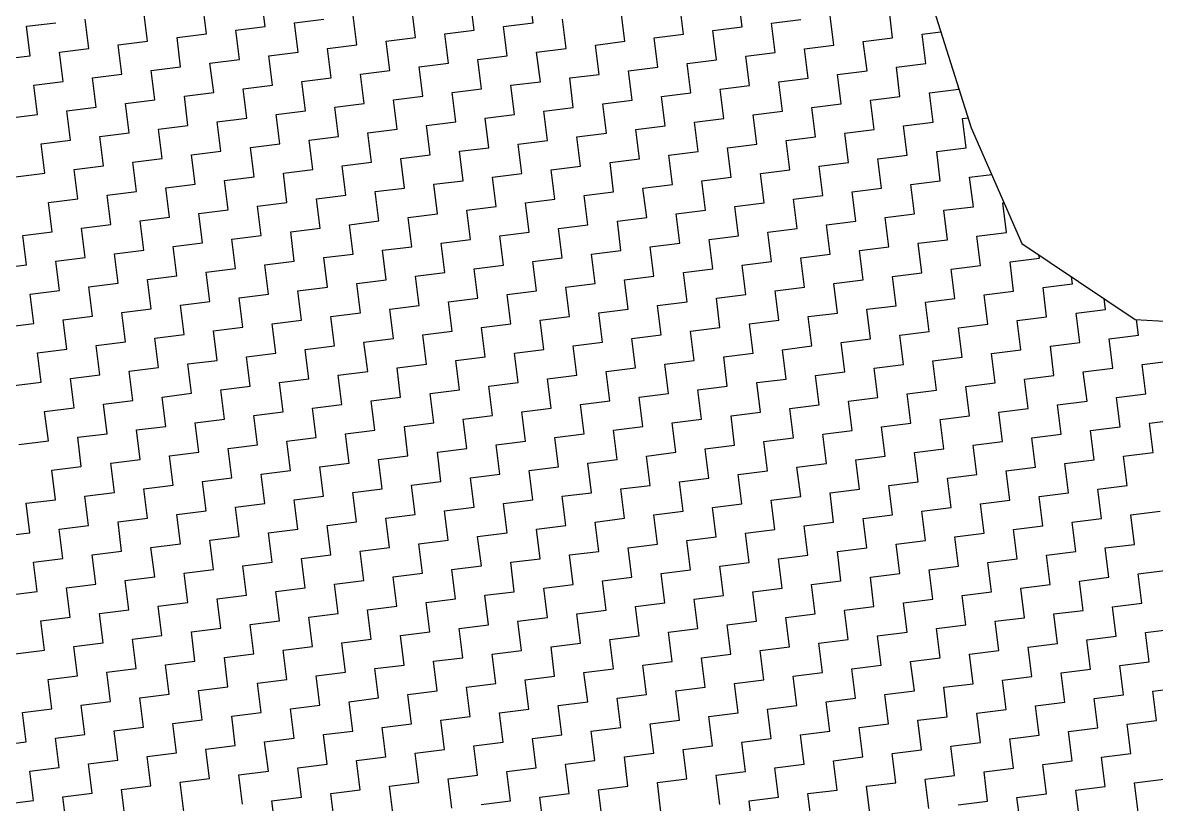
# Model space of a CAD drawing. Header units: metres. Extents: x 290108 to 292128, y 1990044 to 1991719.
# Drawn here: x 290695.5 to 290889, y 1990175.5 to 1990308.9 of the extents above; entities that cross this region are included whole.
import ezdxf

# ---------------------------------------------------------------- set-up
doc = ezdxf.new("R2010")
doc.units = ezdxf.units.M
doc.header["$MEASUREMENT"] = 0
doc.layers.add('POLY_HATCH', color=12, linetype='Continuous')

msp = doc.modelspace()

# ---------------------------------------------------------------- linework, layer by layer
at = {"layer": 'POLY_HATCH', "linetype": 'Continuous'}
for p, q in [((290782.6, 1990308.85), (290781.98, 1990313.86)), ((290726.85, 1990307), (290726.23, 1990312.01)), ((290736.87, 1990308.25), (290736.25, 1990313.26)), ((290772.58, 1990307.6), (290771.95, 1990312.61)), ((290808.28, 1990306.95), (290807.66, 1990311.96)), ((290818.3, 1990308.2), (290817.68, 1990313.21)), ((290716.83, 1990305.75), (290716.2, 1990310.76)), ((290752.53, 1990305.11), (290751.91, 1990310.12)), ((290762.55, 1990306.35), (290761.93, 1990311.36)), ((290798.26, 1990305.71), (290797.63, 1990310.72)), ((290833.96, 1990305.06), (290833.34, 1990310.07)), ((290843.98, 1990306.31), (290843.36, 1990311.32)), ((290696.16, 1990308.27), (290701.17, 1990308.89)), ((290696.78, 1990303.26), (290696.16, 1990308.27)), ((290706.8, 1990304.51), (290706.18, 1990309.52)), ((290731.86, 1990307.62), (290736.87, 1990308.25)), ((290741.88, 1990308.87), (290746.9, 1990309.49)), ((290742.51, 1990303.86), (290741.88, 1990308.87)), ((290777.59, 1990308.22), (290782.6, 1990308.85)), ((290778.21, 1990303.21), (290777.59, 1990308.22)), ((290788.23, 1990304.46), (290787.61, 1990309.47)), ((290813.29, 1990307.58), (290818.3, 1990308.2)), ((290823.31, 1990308.82), (290828.33, 1990309.45)), ((290823.94, 1990303.81), (290823.31, 1990308.82)), ((290721.84, 1990306.38), (290726.85, 1990307)), ((290722.46, 1990301.37), (290721.84, 1990306.38)), ((290732.49, 1990302.61), (290731.86, 1990307.62)), ((290757.54, 1990305.73), (290762.55, 1990306.35)), ((290767.57, 1990306.98), (290772.58, 1990307.6)), ((290768.19, 1990301.96), (290767.57, 1990306.98)), ((290803.27, 1990306.33), (290808.28, 1990306.95)), ((290803.89, 1990301.32), (290803.27, 1990306.33)), ((290813.92, 1990302.56), (290813.29, 1990307.58)), ((290838.97, 1990305.68), (290843.98, 1990306.31)), ((290848.99, 1990306.93), (290852.2, 1990307.33)), ((290849.62, 1990301.92), (290848.99, 1990306.93)), ((290701.79, 1990303.88), (290706.8, 1990304.51)), ((290711.82, 1990305.13), (290716.83, 1990305.75)), ((290712.44, 1990300.12), (290711.82, 1990305.13)), ((290747.52, 1990304.48), (290752.53, 1990305.11)), ((290748.14, 1990299.47), (290747.52, 1990304.48)), ((290758.17, 1990300.72), (290757.54, 1990305.73)), ((290783.22, 1990303.84), (290788.23, 1990304.46)), ((290793.25, 1990305.08), (290798.26, 1990305.71)), ((290793.87, 1990300.07), (290793.25, 1990305.08)), ((290828.95, 1990304.43), (290833.96, 1990305.06)), ((290829.57, 1990299.42), (290828.95, 1990304.43)), ((290839.6, 1990300.67), (290838.97, 1990305.68)), ((290691.77, 1990302.64), (290696.78, 1990303.26)), ((290702.42, 1990298.87), (290701.79, 1990303.88)), ((290727.47, 1990301.99), (290732.49, 1990302.61)), ((290737.5, 1990303.24), (290742.51, 1990303.86)), ((290738.12, 1990298.22), (290737.5, 1990303.24)), ((290773.2, 1990302.59), (290778.21, 1990303.21)), ((290773.82, 1990297.58), (290773.2, 1990302.59)), ((290783.85, 1990298.82), (290783.22, 1990303.84)), ((290808.9, 1990301.94), (290813.92, 1990302.56)), ((290818.93, 1990303.19), (290823.94, 1990303.81)), ((290819.55, 1990298.18), (290818.93, 1990303.19)), ((290717.45, 1990300.74), (290722.46, 1990301.37)), ((290718.07, 1990295.73), (290717.45, 1990300.74)), ((290728.1, 1990296.98), (290727.47, 1990301.99)), ((290753.15, 1990300.09), (290758.17, 1990300.72)), ((290763.18, 1990301.34), (290768.19, 1990301.96)), ((290763.8, 1990296.33), (290763.18, 1990301.34)), ((290798.88, 1990300.69), (290803.89, 1990301.32)), ((290799.5, 1990295.68), (290798.88, 1990300.69)), ((290809.53, 1990296.93), (290808.9, 1990301.94)), ((290834.58, 1990300.05), (290839.6, 1990300.67)), ((290844.61, 1990301.29), (290849.62, 1990301.92)), ((290845.23, 1990296.28), (290844.61, 1990301.29)), ((290697.41, 1990298.25), (290702.42, 1990298.87)), ((290707.43, 1990299.49), (290712.44, 1990300.12)), ((290708.05, 1990294.48), (290707.43, 1990299.49)), ((290743.13, 1990298.85), (290748.14, 1990299.47)), ((290743.76, 1990293.84), (290743.13, 1990298.85)), ((290753.78, 1990295.08), (290753.15, 1990300.09)), ((290778.84, 1990298.2), (290783.85, 1990298.82)), ((290788.86, 1990299.45), (290793.87, 1990300.07)), ((290789.48, 1990294.44), (290788.86, 1990299.45)), ((290824.56, 1990298.8), (290829.57, 1990299.42)), ((290825.18, 1990293.79), (290824.56, 1990298.8)), ((290835.21, 1990295.04), (290834.58, 1990300.05)), ((290698.03, 1990293.24), (290697.41, 1990298.25)), ((290723.09, 1990296.35), (290728.1, 1990296.98)), ((290733.11, 1990297.6), (290738.12, 1990298.22)), ((290733.73, 1990292.59), (290733.11, 1990297.6)), ((290768.81, 1990296.95), (290773.82, 1990297.58)), ((290769.44, 1990291.94), (290768.81, 1990296.95)), ((290779.46, 1990293.19), (290778.84, 1990298.2)), ((290804.52, 1990296.31), (290809.53, 1990296.93)), ((290814.54, 1990297.55), (290819.55, 1990298.18)), ((290815.16, 1990292.54), (290814.54, 1990297.55)), ((290850.24, 1990296.91), (290855.25, 1990297.53)), ((290850.87, 1990291.89), (290850.24, 1990296.91)), ((290855.25, 1990297.53), (290855.22, 1990297.79)), ((290703.04, 1990293.86), (290708.05, 1990294.48)), ((290713.06, 1990295.11), (290718.07, 1990295.73)), ((290713.69, 1990290.1), (290713.06, 1990295.11)), ((290723.71, 1990291.34), (290723.09, 1990296.35)), ((290748.77, 1990294.46), (290753.78, 1990295.08)), ((290749.39, 1990289.45), (290748.77, 1990294.46)), ((290758.79, 1990295.71), (290763.8, 1990296.33)), ((290759.41, 1990290.7), (290758.79, 1990295.71)), ((290784.47, 1990293.81), (290789.48, 1990294.44)), ((290794.49, 1990295.06), (290799.5, 1990295.68)), ((290795.12, 1990290.05), (290794.49, 1990295.06)), ((290805.14, 1990291.29), (290804.52, 1990296.31)), ((290830.2, 1990294.41), (290835.21, 1990295.04)), ((290840.22, 1990295.66), (290845.23, 1990296.28)), ((290840.84, 1990290.65), (290840.22, 1990295.66)), ((290693.02, 1990292.61), (290698.03, 1990293.24)), ((290703.66, 1990288.85), (290703.04, 1990293.86)), ((290728.72, 1990291.97), (290733.73, 1990292.59)), ((290738.74, 1990293.21), (290743.76, 1990293.84)), ((290739.37, 1990288.2), (290738.74, 1990293.21)), ((290774.45, 1990292.57), (290779.46, 1990293.19)), ((290775.07, 1990287.55), (290774.45, 1990292.57)), ((290785.09, 1990288.8), (290784.47, 1990293.81)), ((290810.15, 1990291.92), (290815.16, 1990292.54)), ((290820.17, 1990293.17), (290825.18, 1990293.79)), ((290820.8, 1990288.15), (290820.17, 1990293.17)), ((290830.82, 1990289.4), (290830.2, 1990294.41)), ((290855.88, 1990292.52), (290856.85, 1990292.64)), ((290856.5, 1990287.51), (290855.88, 1990292.52)), ((290718.7, 1990290.72), (290723.71, 1990291.34)), ((290719.32, 1990285.71), (290718.7, 1990290.72)), ((290729.34, 1990286.95), (290728.72, 1990291.97)), ((290754.4, 1990290.07), (290759.41, 1990290.7)), ((290764.42, 1990291.32), (290769.44, 1990291.94)), ((290765.05, 1990286.31), (290764.42, 1990291.32)), ((290800.13, 1990290.67), (290805.14, 1990291.29)), ((290800.75, 1990285.66), (290800.13, 1990290.67)), ((290810.77, 1990286.91), (290810.15, 1990291.92)), ((290835.83, 1990290.02), (290840.84, 1990290.65)), ((290845.85, 1990291.27), (290850.87, 1990291.89)), ((290846.48, 1990286.26), (290845.85, 1990291.27)), ((290698.65, 1990288.23), (290703.66, 1990288.85)), ((290708.68, 1990289.47), (290713.69, 1990290.1)), ((290709.3, 1990284.46), (290708.68, 1990289.47)), ((290744.38, 1990288.82), (290749.39, 1990289.45)), ((290745, 1990283.81), (290744.38, 1990288.82)), ((290755.02, 1990285.06), (290754.4, 1990290.07)), ((290780.08, 1990288.18), (290785.09, 1990288.8)), ((290790.1, 1990289.42), (290795.12, 1990290.05)), ((290790.73, 1990284.41), (290790.1, 1990289.42)), ((290825.81, 1990288.78), (290830.82, 1990289.4)), ((290826.43, 1990283.77), (290825.81, 1990288.78)), ((290836.45, 1990285.01), (290835.83, 1990290.02)), ((290699.28, 1990283.21), (290698.65, 1990288.23)), ((290724.33, 1990286.33), (290729.34, 1990286.95)), ((290734.36, 1990287.58), (290739.37, 1990288.2)), ((290734.98, 1990282.57), (290734.36, 1990287.58)), ((290770.06, 1990286.93), (290775.07, 1990287.55)), ((290770.68, 1990281.92), (290770.06, 1990286.93)), ((290780.71, 1990283.17), (290780.08, 1990288.18)), ((290805.76, 1990286.28), (290810.77, 1990286.91)), ((290815.79, 1990287.53), (290820.8, 1990288.15)), ((290816.41, 1990282.52), (290815.79, 1990287.53)), ((290851.49, 1990286.88), (290856.5, 1990287.51)), ((290852.11, 1990281.87), (290851.49, 1990286.88)), ((290714.31, 1990285.08), (290719.32, 1990285.71)), ((290714.93, 1990280.07), (290714.31, 1990285.08)), ((290724.96, 1990281.32), (290724.33, 1990286.33)), ((290750.01, 1990284.44), (290755.02, 1990285.06)), ((290760.04, 1990285.68), (290765.05, 1990286.31)), ((290760.66, 1990280.67), (290760.04, 1990285.68)), ((290795.74, 1990285.04), (290800.75, 1990285.66)), ((290796.36, 1990280.03), (290795.74, 1990285.04)), ((290806.39, 1990281.27), (290805.76, 1990286.28)), ((290831.44, 1990284.39), (290836.45, 1990285.01)), ((290841.47, 1990285.64), (290846.48, 1990286.26)), ((290842.09, 1990280.62), (290841.47, 1990285.64)), ((290694.26, 1990282.59), (290699.28, 1990283.21)), ((290704.29, 1990283.84), (290709.3, 1990284.46)), ((290704.91, 1990278.83), (290704.29, 1990283.84)), ((290739.99, 1990283.19), (290745, 1990283.81)), ((290740.61, 1990278.18), (290739.99, 1990283.19)), ((290750.64, 1990279.43), (290750.01, 1990284.44)), ((290775.69, 1990282.54), (290780.71, 1990283.17)), ((290785.72, 1990283.79), (290790.73, 1990284.41)), ((290786.34, 1990278.78), (290785.72, 1990283.79)), ((290821.42, 1990283.14), (290826.43, 1990283.77)), ((290822.04, 1990278.13), (290821.42, 1990283.14)), ((290832.07, 1990279.38), (290831.44, 1990284.39)), ((290857.12, 1990282.5), (290860.88, 1990282.96)), ((290719.95, 1990280.7), (290724.96, 1990281.32)), ((290729.97, 1990281.94), (290734.98, 1990282.57)), ((290730.59, 1990276.93), (290729.97, 1990281.94)), ((290765.67, 1990281.3), (290770.68, 1990281.92)), ((290766.29, 1990276.28), (290765.67, 1990281.3)), ((290776.32, 1990277.53), (290775.69, 1990282.54)), ((290801.37, 1990280.65), (290806.39, 1990281.27)), ((290811.4, 1990281.9), (290816.41, 1990282.52)), ((290812.02, 1990276.88), (290811.4, 1990281.9)), ((290847.1, 1990281.25), (290852.11, 1990281.87)), ((290847.72, 1990276.24), (290847.1, 1990281.25)), ((290857.75, 1990277.48), (290857.12, 1990282.5)), ((290709.92, 1990279.45), (290714.93, 1990280.07)), ((290710.55, 1990274.44), (290709.92, 1990279.45)), ((290720.57, 1990275.68), (290719.95, 1990280.7)), ((290745.63, 1990278.8), (290750.64, 1990279.43)), ((290755.65, 1990280.05), (290760.66, 1990280.67)), ((290756.27, 1990275.04), (290755.65, 1990280.05)), ((290791.35, 1990279.4), (290796.36, 1990280.03)), ((290791.98, 1990274.39), (290791.35, 1990279.4)), ((290802, 1990275.64), (290801.37, 1990280.65)), ((290827.06, 1990278.75), (290832.07, 1990279.38)), ((290837.08, 1990280), (290842.09, 1990280.62)), ((290837.7, 1990274.99), (290837.08, 1990280)), ((290699.9, 1990278.2), (290704.91, 1990278.83)), ((290700.52, 1990273.19), (290699.9, 1990278.2)), ((290735.6, 1990277.56), (290740.61, 1990278.18)), ((290736.23, 1990272.54), (290735.6, 1990277.56)), ((290746.25, 1990273.79), (290745.63, 1990278.8)), ((290771.31, 1990276.91), (290776.32, 1990277.53)), ((290781.33, 1990278.15), (290786.34, 1990278.78)), ((290781.95, 1990273.14), (290781.33, 1990278.15)), ((290817.03, 1990277.51), (290822.04, 1990278.13)), ((290817.66, 1990272.5), (290817.03, 1990277.51)), ((290827.68, 1990273.74), (290827.06, 1990278.75)), ((290852.74, 1990276.86), (290857.75, 1990277.48)), ((290862.76, 1990278.11), (290862.99, 1990278.14)), ((290863.38, 1990273.1), (290862.76, 1990278.11)), ((290715.56, 1990275.06), (290720.57, 1990275.68)), ((290725.58, 1990276.31), (290730.59, 1990276.93)), ((290726.2, 1990271.3), (290725.58, 1990276.31)), ((290761.28, 1990275.66), (290766.29, 1990276.28)), ((290761.91, 1990270.65), (290761.28, 1990275.66)), ((290771.93, 1990271.9), (290771.31, 1990276.91)), ((290796.99, 1990275.01), (290802, 1990275.64)), ((290807.01, 1990276.26), (290812.02, 1990276.88)), ((290807.63, 1990271.25), (290807.01, 1990276.26)), ((290842.71, 1990275.61), (290847.72, 1990276.24)), ((290843.34, 1990270.6), (290842.71, 1990275.61)), ((290853.36, 1990271.85), (290852.74, 1990276.86)), ((290695.51, 1990272.57), (290700.52, 1990273.19)), ((290705.53, 1990273.81), (290710.55, 1990274.44)), ((290706.16, 1990268.8), (290705.53, 1990273.81)), ((290716.18, 1990270.05), (290715.56, 1990275.06)), ((290741.24, 1990273.17), (290746.25, 1990273.79)), ((290741.86, 1990268.16), (290741.24, 1990273.17)), ((290751.26, 1990274.41), (290756.27, 1990275.04)), ((290751.88, 1990269.4), (290751.26, 1990274.41)), ((290776.94, 1990272.52), (290781.95, 1990273.14)), ((290786.96, 1990273.77), (290791.98, 1990274.39)), ((290787.59, 1990268.76), (290786.96, 1990273.77)), ((290797.61, 1990270), (290796.99, 1990275.01)), ((290822.67, 1990273.12), (290827.68, 1990273.74)), ((290832.69, 1990274.37), (290837.7, 1990274.99)), ((290833.31, 1990269.35), (290832.69, 1990274.37)), ((290696.13, 1990267.56), (290695.51, 1990272.57)), ((290721.19, 1990270.67), (290726.2, 1990271.3)), ((290731.21, 1990271.92), (290736.23, 1990272.54)), ((290731.84, 1990266.91), (290731.21, 1990271.92)), ((290766.92, 1990271.27), (290771.93, 1990271.9)), ((290767.54, 1990266.26), (290766.92, 1990271.27)), ((290777.56, 1990267.51), (290776.94, 1990272.52)), ((290802.62, 1990270.63), (290807.63, 1990271.25)), ((290812.64, 1990271.87), (290817.66, 1990272.5)), ((290813.27, 1990266.86), (290812.64, 1990271.87)), ((290823.29, 1990268.11), (290822.67, 1990273.12)), ((290848.35, 1990271.23), (290853.36, 1990271.85)), ((290848.97, 1990266.21), (290848.35, 1990271.23)), ((290858.37, 1990272.47), (290863.38, 1990273.1)), ((290858.99, 1990267.46), (290858.37, 1990272.47)), ((290711.17, 1990269.43), (290716.18, 1990270.05)), ((290711.79, 1990264.41), (290711.17, 1990269.43)), ((290721.82, 1990265.66), (290721.19, 1990270.67)), ((290746.87, 1990268.78), (290751.88, 1990269.4)), ((290756.9, 1990270.03), (290761.91, 1990270.65)), ((290757.52, 1990265.01), (290756.9, 1990270.03)), ((290792.6, 1990269.38), (290797.61, 1990270)), ((290793.22, 1990264.37), (290792.6, 1990269.38)), ((290803.24, 1990265.61), (290802.62, 1990270.63)), ((290828.3, 1990268.73), (290833.31, 1990269.35)), ((290838.32, 1990269.98), (290843.34, 1990270.6)), ((290838.95, 1990264.97), (290838.32, 1990269.98)), ((290691.12, 1990266.93), (290696.13, 1990267.56)), ((290701.15, 1990268.18), (290706.16, 1990268.8)), ((290701.77, 1990263.17), (290701.15, 1990268.18)), ((290736.85, 1990267.53), (290741.86, 1990268.16)), ((290737.47, 1990262.52), (290736.85, 1990267.53)), ((290747.5, 1990263.77), (290746.87, 1990268.78)), ((290772.55, 1990266.88), (290777.56, 1990267.51)), ((290782.58, 1990268.13), (290787.59, 1990268.76)), ((290783.2, 1990263.12), (290782.58, 1990268.13)), ((290818.28, 1990267.48), (290823.29, 1990268.11)), ((290818.9, 1990262.47), (290818.28, 1990267.48)), ((290828.93, 1990263.72), (290828.3, 1990268.73)), ((290853.98, 1990266.84), (290858.99, 1990267.46)), ((290864.01, 1990268.08), (290869.02, 1990268.71)), ((290864.63, 1990263.07), (290864.01, 1990268.08)), ((290869.02, 1990268.71), (290868.95, 1990269.24)), ((290716.8, 1990265.04), (290721.82, 1990265.66)), ((290726.83, 1990266.29), (290731.84, 1990266.91)), ((290727.45, 1990261.27), (290726.83, 1990266.29)), ((290762.53, 1990265.64), (290767.54, 1990266.26)), ((290763.15, 1990260.63), (290762.53, 1990265.64)), ((290773.18, 1990261.87), (290772.55, 1990266.88)), ((290798.23, 1990264.99), (290803.24, 1990265.61)), ((290808.26, 1990266.24), (290813.27, 1990266.86)), ((290808.88, 1990261.23), (290808.26, 1990266.24)), ((290843.96, 1990265.59), (290848.97, 1990266.21)), ((290844.58, 1990260.58), (290843.96, 1990265.59)), ((290854.61, 1990261.83), (290853.98, 1990266.84)), ((290874.65, 1990264.32), (290874.5, 1990265.51)), ((290706.78, 1990263.79), (290711.79, 1990264.41)), ((290707.4, 1990258.78), (290706.78, 1990263.79)), ((290717.43, 1990260.03), (290716.8, 1990265.04)), ((290742.48, 1990263.14), (290747.5, 1990263.77)), ((290752.51, 1990264.39), (290757.52, 1990265.01)), ((290753.13, 1990259.38), (290752.51, 1990264.39)), ((290788.21, 1990263.74), (290793.22, 1990264.37)), ((290788.83, 1990258.73), (290788.21, 1990263.74)), ((290798.86, 1990259.98), (290798.23, 1990264.99)), ((290823.91, 1990263.1), (290828.93, 1990263.72)), ((290833.94, 1990264.34), (290838.95, 1990264.97)), ((290834.56, 1990259.33), (290833.94, 1990264.34)), ((290869.64, 1990263.7), (290874.65, 1990264.32)), ((290870.26, 1990258.68), (290869.64, 1990263.7)), ((290696.76, 1990262.54), (290701.77, 1990263.17)), ((290697.38, 1990257.53), (290696.76, 1990262.54)), ((290732.46, 1990261.9), (290737.47, 1990262.52)), ((290733.09, 1990256.89), (290732.46, 1990261.9)), ((290743.11, 1990258.13), (290742.48, 1990263.14)), ((290768.17, 1990261.25), (290773.18, 1990261.87)), ((290778.19, 1990262.5), (290783.2, 1990263.12)), ((290778.81, 1990257.49), (290778.19, 1990262.5)), ((290813.89, 1990261.85), (290818.9, 1990262.47)), ((290814.51, 1990256.84), (290813.89, 1990261.85)), ((290824.54, 1990258.09), (290823.91, 1990263.1)), ((290849.59, 1990261.2), (290854.61, 1990261.83)), ((290859.62, 1990262.45), (290864.63, 1990263.07)), ((290860.24, 1990257.44), (290859.62, 1990262.45)), ((290880.29, 1990259.93), (290880.06, 1990261.78)), ((290712.42, 1990259.4), (290717.43, 1990260.03)), ((290722.44, 1990260.65), (290727.45, 1990261.27)), ((290723.06, 1990255.64), (290722.44, 1990260.65)), ((290758.14, 1990260), (290763.15, 1990260.63)), ((290758.77, 1990254.99), (290758.14, 1990260)), ((290768.79, 1990256.24), (290768.17, 1990261.25)), ((290793.85, 1990259.36), (290798.86, 1990259.98)), ((290803.87, 1990260.6), (290808.88, 1990261.23)), ((290804.49, 1990255.59), (290803.87, 1990260.6)), ((290839.57, 1990259.96), (290844.58, 1990260.58)), ((290840.2, 1990254.94), (290839.57, 1990259.96)), ((290850.22, 1990256.19), (290849.59, 1990261.2)), ((290875.28, 1990259.31), (290880.29, 1990259.93)), ((290702.39, 1990258.16), (290707.4, 1990258.78)), ((290703.02, 1990253.15), (290702.39, 1990258.16)), ((290713.04, 1990254.39), (290712.42, 1990259.4)), ((290738.1, 1990257.51), (290743.11, 1990258.13)), ((290748.12, 1990258.76), (290753.13, 1990259.38)), ((290748.74, 1990253.74), (290748.12, 1990258.76)), ((290783.82, 1990258.11), (290788.83, 1990258.73)), ((290784.45, 1990253.1), (290783.82, 1990258.11)), ((290794.47, 1990254.34), (290793.85, 1990259.36)), ((290819.53, 1990257.46), (290824.54, 1990258.09)), ((290829.55, 1990258.71), (290834.56, 1990259.33)), ((290830.17, 1990253.7), (290829.55, 1990258.71)), ((290865.25, 1990258.06), (290870.26, 1990258.68)), ((290865.88, 1990253.05), (290865.25, 1990258.06)), ((290875.9, 1990254.3), (290875.28, 1990259.31)), ((290885.92, 1990255.54), (290885.59, 1990258.21)), ((290692.37, 1990256.91), (290697.38, 1990257.53)), ((290728.07, 1990256.26), (290733.09, 1990256.89)), ((290728.7, 1990251.25), (290728.07, 1990256.26)), ((290738.72, 1990252.5), (290738.1, 1990257.51)), ((290763.78, 1990255.62), (290768.79, 1990256.24)), ((290773.8, 1990256.86), (290778.81, 1990257.49)), ((290774.42, 1990251.85), (290773.8, 1990256.86)), ((290809.5, 1990256.21), (290814.51, 1990256.84)), ((290810.13, 1990251.2), (290809.5, 1990256.21)), ((290820.15, 1990252.45), (290819.53, 1990257.46)), ((290845.21, 1990255.57), (290850.22, 1990256.19)), ((290855.23, 1990256.81), (290860.24, 1990257.44)), ((290855.85, 1990251.8), (290855.23, 1990256.81)), ((290708.03, 1990253.77), (290713.04, 1990254.39)), ((290718.05, 1990255.02), (290723.06, 1990255.64)), ((290718.67, 1990250), (290718.05, 1990255.02)), ((290753.75, 1990254.37), (290758.77, 1990254.99)), ((290754.38, 1990249.36), (290753.75, 1990254.37)), ((290764.4, 1990250.6), (290763.78, 1990255.62)), ((290789.46, 1990253.72), (290794.47, 1990254.34)), ((290799.48, 1990254.97), (290804.49, 1990255.59)), ((290800.1, 1990249.96), (290799.48, 1990254.97)), ((290835.18, 1990254.32), (290840.2, 1990254.94)), ((290835.81, 1990249.31), (290835.18, 1990254.32)), ((290845.83, 1990250.56), (290845.21, 1990255.57)), ((290870.89, 1990253.67), (290875.9, 1990254.3)), ((290880.91, 1990254.92), (290885.92, 1990255.54)), ((290881.53, 1990249.91), (290880.91, 1990254.92)), ((290698.01, 1990252.52), (290703.02, 1990253.15)), ((290698.63, 1990247.51), (290698.01, 1990252.52)), ((290708.65, 1990248.76), (290708.03, 1990253.77)), ((290733.71, 1990251.87), (290738.72, 1990252.5)), ((290734.33, 1990246.86), (290733.71, 1990251.87)), ((290743.73, 1990253.12), (290748.74, 1990253.74)), ((290744.35, 1990248.11), (290743.73, 1990253.12)), ((290779.43, 1990252.47), (290784.45, 1990253.1)), ((290780.06, 1990247.46), (290779.43, 1990252.47)), ((290790.08, 1990248.71), (290789.46, 1990253.72)), ((290815.14, 1990251.83), (290820.15, 1990252.45)), ((290825.16, 1990253.07), (290830.17, 1990253.7)), ((290825.78, 1990248.06), (290825.16, 1990253.07)), ((290860.86, 1990252.43), (290865.88, 1990253.05)), ((290861.49, 1990247.42), (290860.86, 1990252.43)), ((290871.51, 1990248.66), (290870.89, 1990253.67)), ((290713.66, 1990249.38), (290718.67, 1990250)), ((290723.69, 1990250.63), (290728.7, 1990251.25)), ((290724.31, 1990245.62), (290723.69, 1990250.63)), ((290759.39, 1990249.98), (290764.4, 1990250.6)), ((290760.01, 1990244.97), (290759.39, 1990249.98)), ((290769.41, 1990251.23), (290774.42, 1990251.85)), ((290770.04, 1990246.22), (290769.41, 1990251.23)), ((290795.09, 1990249.33), (290800.1, 1990249.96)), ((290805.12, 1990250.58), (290810.13, 1990251.2)), ((290805.74, 1990245.57), (290805.12, 1990250.58)), ((290815.76, 1990246.82), (290815.14, 1990251.83)), ((290840.82, 1990249.93), (290845.83, 1990250.56)), ((290841.44, 1990244.92), (290840.82, 1990249.93)), ((290850.84, 1990251.18), (290855.85, 1990251.8)), ((290851.46, 1990246.17), (290850.84, 1990251.18)), ((290886.54, 1990250.53), (290891.56, 1990251.16)), ((290887.17, 1990245.52), (290886.54, 1990250.53)), ((290703.64, 1990248.13), (290708.65, 1990248.76)), ((290704.26, 1990243.12), (290703.64, 1990248.13)), ((290714.29, 1990244.37), (290713.66, 1990249.38)), ((290739.34, 1990247.49), (290744.35, 1990248.11)), ((290749.37, 1990248.73), (290754.38, 1990249.36)), ((290749.99, 1990243.72), (290749.37, 1990248.73)), ((290785.07, 1990248.09), (290790.08, 1990248.71)), ((290785.69, 1990243.07), (290785.07, 1990248.09)), ((290795.72, 1990244.32), (290795.09, 1990249.33)), ((290820.77, 1990247.44), (290825.78, 1990248.06)), ((290830.8, 1990248.69), (290835.81, 1990249.31)), ((290831.42, 1990243.67), (290830.8, 1990248.69)), ((290866.5, 1990248.04), (290871.51, 1990248.66)), ((290867.12, 1990243.03), (290866.5, 1990248.04)), ((290876.52, 1990249.29), (290881.53, 1990249.91)), ((290877.15, 1990244.27), (290876.52, 1990249.29)), ((290693.62, 1990246.89), (290698.63, 1990247.51)), ((290729.32, 1990246.24), (290734.33, 1990246.86)), ((290729.94, 1990241.23), (290729.32, 1990246.24)), ((290739.97, 1990242.48), (290739.34, 1990247.49)), ((290765.02, 1990245.59), (290770.04, 1990246.22)), ((290775.05, 1990246.84), (290780.06, 1990247.46)), ((290775.67, 1990241.83), (290775.05, 1990246.84)), ((290810.75, 1990246.19), (290815.76, 1990246.82)), ((290811.37, 1990241.18), (290810.75, 1990246.19)), ((290821.4, 1990242.43), (290820.77, 1990247.44)), ((290846.45, 1990245.54), (290851.46, 1990246.17)), ((290856.48, 1990246.79), (290861.49, 1990247.42)), ((290857.1, 1990241.78), (290856.48, 1990246.79)), ((290709.27, 1990243.75), (290714.29, 1990244.37)), ((290719.3, 1990244.99), (290724.31, 1990245.62)), ((290719.92, 1990239.98), (290719.3, 1990244.99)), ((290755, 1990244.35), (290760.01, 1990244.97)), ((290755.62, 1990239.33), (290755, 1990244.35)), ((290765.65, 1990240.58), (290765.02, 1990245.59)), ((290790.7, 1990243.7), (290795.72, 1990244.32)), ((290800.73, 1990244.95), (290805.74, 1990245.57)), ((290801.35, 1990239.93), (290800.73, 1990244.95)), ((290836.43, 1990244.3), (290841.44, 1990244.92)), ((290837.05, 1990239.29), (290836.43, 1990244.3)), ((290847.08, 1990240.53), (290846.45, 1990245.54)), ((290872.13, 1990243.65), (290877.15, 1990244.27)), ((290882.16, 1990244.9), (290887.17, 1990245.52)), ((290882.78, 1990239.89), (290882.16, 1990244.9)), ((290699.25, 1990242.5), (290704.26, 1990243.12)), ((290699.88, 1990237.49), (290699.25, 1990242.5)), ((290709.9, 1990238.73), (290709.27, 1990243.75)), ((290734.96, 1990241.85), (290739.97, 1990242.48)), ((290744.98, 1990243.1), (290749.99, 1990243.72)), ((290745.6, 1990238.09), (290744.98, 1990243.1)), ((290780.68, 1990242.45), (290785.69, 1990243.07)), ((290781.31, 1990237.44), (290780.68, 1990242.45)), ((290791.33, 1990238.69), (290790.7, 1990243.7)), ((290816.39, 1990241.8), (290821.4, 1990242.43)), ((290826.41, 1990243.05), (290831.42, 1990243.67)), ((290827.03, 1990238.04), (290826.41, 1990243.05)), ((290862.11, 1990242.4), (290867.12, 1990243.03)), ((290862.73, 1990237.39), (290862.11, 1990242.4)), ((290872.76, 1990238.64), (290872.13, 1990243.65)), ((290724.93, 1990240.6), (290729.94, 1990241.23)), ((290725.56, 1990235.59), (290724.93, 1990240.6)), ((290735.58, 1990236.84), (290734.96, 1990241.85)), ((290760.64, 1990239.96), (290765.65, 1990240.58)), ((290770.66, 1990241.2), (290775.67, 1990241.83)), ((290771.28, 1990236.19), (290770.66, 1990241.2)), ((290806.36, 1990240.56), (290811.37, 1990241.18)), ((290806.99, 1990235.55), (290806.36, 1990240.56)), ((290817.01, 1990236.79), (290816.39, 1990241.8)), ((290842.07, 1990239.91), (290847.08, 1990240.53)), ((290852.09, 1990241.16), (290857.1, 1990241.78)), ((290852.71, 1990236.15), (290852.09, 1990241.16)), ((290887.79, 1990240.51), (290892.8, 1990241.13)), ((290888.42, 1990235.5), (290887.79, 1990240.51)), ((290704.89, 1990238.11), (290709.9, 1990238.73)), ((290714.91, 1990239.36), (290719.92, 1990239.98)), ((290715.53, 1990234.35), (290714.91, 1990239.36)), ((290750.61, 1990238.71), (290755.62, 1990239.33)), ((290751.24, 1990233.7), (290750.61, 1990238.71)), ((290761.26, 1990234.95), (290760.64, 1990239.96)), ((290786.32, 1990238.06), (290791.33, 1990238.69)), ((290796.34, 1990239.31), (290801.35, 1990239.93)), ((290796.96, 1990234.3), (290796.34, 1990239.31)), ((290832.04, 1990238.66), (290837.05, 1990239.29)), ((290832.67, 1990233.65), (290832.04, 1990238.66)), ((290842.69, 1990234.9), (290842.07, 1990239.91)), ((290867.75, 1990238.02), (290872.76, 1990238.64)), ((290877.77, 1990239.26), (290882.78, 1990239.89)), ((290878.39, 1990234.25), (290877.77, 1990239.26)), ((290694.86, 1990236.86), (290699.88, 1990237.49)), ((290705.51, 1990233.1), (290704.89, 1990238.11)), ((290730.57, 1990236.22), (290735.58, 1990236.84)), ((290740.59, 1990237.46), (290745.6, 1990238.09)), ((290741.21, 1990232.45), (290740.59, 1990237.46)), ((290776.29, 1990236.82), (290781.31, 1990237.44)), ((290776.92, 1990231.81), (290776.29, 1990236.82)), ((290786.94, 1990233.05), (290786.32, 1990238.06)), ((290812, 1990236.17), (290817.01, 1990236.79)), ((290822.02, 1990237.42), (290827.03, 1990238.04)), ((290822.64, 1990232.4), (290822.02, 1990237.42)), ((290857.72, 1990236.77), (290862.73, 1990237.39)), ((290858.35, 1990231.76), (290857.72, 1990236.77)), ((290868.37, 1990233), (290867.75, 1990238.02)), ((290720.54, 1990234.97), (290725.56, 1990235.59)), ((290721.17, 1990229.96), (290720.54, 1990234.97)), ((290731.19, 1990231.21), (290730.57, 1990236.22)), ((290756.25, 1990234.32), (290761.26, 1990234.95)), ((290766.27, 1990235.57), (290771.28, 1990236.19)), ((290766.89, 1990230.56), (290766.27, 1990235.57)), ((290801.97, 1990234.92), (290806.99, 1990235.55)), ((290802.6, 1990229.91), (290801.97, 1990234.92)), ((290812.62, 1990231.16), (290812, 1990236.17)), ((290837.68, 1990234.28), (290842.69, 1990234.9)), ((290847.7, 1990235.52), (290852.71, 1990236.15)), ((290848.32, 1990230.51), (290847.7, 1990235.52)), ((290883.4, 1990234.87), (290888.42, 1990235.5)), ((290884.03, 1990229.86), (290883.4, 1990234.87)), ((290700.5, 1990232.48), (290705.51, 1990233.1)), ((290710.52, 1990233.72), (290715.53, 1990234.35)), ((290711.15, 1990228.71), (290710.52, 1990233.72)), ((290746.23, 1990233.08), (290751.24, 1990233.7)), ((290746.85, 1990228.06), (290746.23, 1990233.08)), ((290756.87, 1990229.31), (290756.25, 1990234.32)), ((290781.93, 1990232.43), (290786.94, 1990233.05)), ((290791.95, 1990233.68), (290796.96, 1990234.3)), ((290792.57, 1990228.66), (290791.95, 1990233.68)), ((290827.65, 1990233.03), (290832.67, 1990233.65)), ((290828.28, 1990228.02), (290827.65, 1990233.03)), ((290838.3, 1990229.26), (290837.68, 1990234.28)), ((290863.36, 1990232.38), (290868.37, 1990233)), ((290873.38, 1990233.63), (290878.39, 1990234.25)), ((290874, 1990228.62), (290873.38, 1990233.63)), ((290701.12, 1990227.46), (290700.5, 1990232.48)), ((290726.18, 1990230.58), (290731.19, 1990231.21)), ((290726.8, 1990225.57), (290726.18, 1990230.58)), ((290736.2, 1990231.83), (290741.21, 1990232.45)), ((290736.83, 1990226.82), (290736.2, 1990231.83)), ((290771.91, 1990231.18), (290776.92, 1990231.81)), ((290772.53, 1990226.17), (290771.91, 1990231.18)), ((290782.55, 1990227.42), (290781.93, 1990232.43)), ((290807.61, 1990230.53), (290812.62, 1990231.16)), ((290817.63, 1990231.78), (290822.64, 1990232.4)), ((290818.26, 1990226.77), (290817.63, 1990231.78)), ((290853.34, 1990231.13), (290858.35, 1990231.76)), ((290853.96, 1990226.12), (290853.34, 1990231.13)), ((290863.98, 1990227.37), (290863.36, 1990232.38)), ((290706.13, 1990228.09), (290711.15, 1990228.71)), ((290716.16, 1990229.34), (290721.17, 1990229.96)), ((290716.78, 1990224.32), (290716.16, 1990229.34)), ((290751.86, 1990228.69), (290756.87, 1990229.31)), ((290752.48, 1990223.68), (290751.86, 1990228.69)), ((290761.88, 1990229.93), (290766.89, 1990230.56)), ((290762.51, 1990224.92), (290761.88, 1990229.93)), ((290787.56, 1990228.04), (290792.57, 1990228.66)), ((290797.59, 1990229.29), (290802.6, 1990229.91)), ((290798.21, 1990224.28), (290797.59, 1990229.29)), ((290808.23, 1990225.52), (290807.61, 1990230.53)), ((290833.29, 1990228.64), (290838.3, 1990229.26)), ((290833.91, 1990223.63), (290833.29, 1990228.64)), ((290843.31, 1990229.89), (290848.32, 1990230.51)), ((290843.94, 1990224.88), (290843.31, 1990229.89)), ((290879.02, 1990229.24), (290884.03, 1990229.86)), ((290879.64, 1990224.23), (290879.02, 1990229.24)), ((290696.11, 1990226.84), (290701.12, 1990227.46)), ((290696.73, 1990221.83), (290696.11, 1990226.84)), ((290706.76, 1990223.08), (290706.13, 1990228.09)), ((290731.81, 1990226.19), (290736.83, 1990226.82)), ((290741.84, 1990227.44), (290746.85, 1990228.06)), ((290742.46, 1990222.43), (290741.84, 1990227.44)), ((290777.54, 1990226.79), (290782.55, 1990227.42)), ((290778.16, 1990221.78), (290777.54, 1990226.79)), ((290788.19, 1990223.03), (290787.56, 1990228.04)), ((290813.24, 1990226.15), (290818.26, 1990226.77)), ((290823.27, 1990227.39), (290828.28, 1990228.02)), ((290823.89, 1990222.38), (290823.27, 1990227.39)), ((290858.97, 1990226.75), (290863.98, 1990227.37)), ((290859.59, 1990221.73), (290858.97, 1990226.75)), ((290868.99, 1990227.99), (290874, 1990228.62)), ((290869.62, 1990222.98), (290868.99, 1990227.99)), ((290721.79, 1990224.95), (290726.8, 1990225.57)), ((290722.41, 1990219.94), (290721.79, 1990224.95)), ((290732.44, 1990221.18), (290731.81, 1990226.19)), ((290757.49, 1990224.3), (290762.51, 1990224.92)), ((290767.52, 1990225.55), (290772.53, 1990226.17)), ((290768.14, 1990220.54), (290767.52, 1990225.55)), ((290803.22, 1990224.9), (290808.23, 1990225.52)), ((290803.84, 1990219.89), (290803.22, 1990224.9)), ((290813.87, 1990221.13), (290813.24, 1990226.15)), ((290838.92, 1990224.25), (290843.94, 1990224.88)), ((290848.95, 1990225.5), (290853.96, 1990226.12)), ((290849.57, 1990220.49), (290848.95, 1990225.5)), ((290884.65, 1990224.85), (290889.66, 1990225.48)), ((290885.27, 1990219.84), (290884.65, 1990224.85)), ((290701.75, 1990222.45), (290706.76, 1990223.08)), ((290711.77, 1990223.7), (290716.78, 1990224.32)), ((290712.39, 1990218.69), (290711.77, 1990223.7)), ((290747.47, 1990223.05), (290752.48, 1990223.68)), ((290748.1, 1990218.04), (290747.47, 1990223.05)), ((290758.12, 1990219.29), (290757.49, 1990224.3)), ((290783.18, 1990222.41), (290788.19, 1990223.03)), ((290793.2, 1990223.65), (290798.21, 1990224.28)), ((290793.82, 1990218.64), (290793.2, 1990223.65)), ((290828.9, 1990223.01), (290833.91, 1990223.63)), ((290829.53, 1990217.99), (290828.9, 1990223.01)), ((290839.55, 1990219.24), (290838.92, 1990224.25)), ((290864.61, 1990222.36), (290869.62, 1990222.98)), ((290874.63, 1990223.6), (290879.64, 1990224.23)), ((290875.25, 1990218.59), (290874.63, 1990223.6)), ((290691.72, 1990221.21), (290696.73, 1990221.83)), ((290702.37, 1990217.44), (290701.75, 1990222.45)), ((290727.43, 1990220.56), (290732.44, 1990221.18)), ((290737.45, 1990221.81), (290742.46, 1990222.43)), ((290738.07, 1990216.79), (290737.45, 1990221.81)), ((290773.15, 1990221.16), (290778.16, 1990221.78)), ((290773.78, 1990216.15), (290773.15, 1990221.16)), ((290783.8, 1990217.39), (290783.18, 1990222.41)), ((290808.86, 1990220.51), (290813.87, 1990221.13)), ((290818.88, 1990221.76), (290823.89, 1990222.38)), ((290819.5, 1990216.75), (290818.88, 1990221.76)), ((290854.58, 1990221.11), (290859.59, 1990221.73)), ((290855.21, 1990216.1), (290854.58, 1990221.11)), ((290865.23, 1990217.35), (290864.61, 1990222.36)), ((290717.4, 1990219.31), (290722.41, 1990219.94)), ((290718.03, 1990214.3), (290717.4, 1990219.31)), ((290728.05, 1990215.55), (290727.43, 1990220.56)), ((290753.11, 1990218.66), (290758.12, 1990219.29)), ((290763.13, 1990219.91), (290768.14, 1990220.54)), ((290763.75, 1990214.9), (290763.13, 1990219.91)), ((290798.83, 1990219.26), (290803.84, 1990219.89)), ((290799.46, 1990214.25), (290798.83, 1990219.26)), ((290809.48, 1990215.5), (290808.86, 1990220.51)), ((290834.54, 1990218.62), (290839.55, 1990219.24)), ((290844.56, 1990219.86), (290849.57, 1990220.49)), ((290845.18, 1990214.85), (290844.56, 1990219.86)), ((290880.26, 1990219.22), (290885.27, 1990219.84)), ((290880.89, 1990214.21), (290880.26, 1990219.22)), ((290697.36, 1990216.82), (290702.37, 1990217.44)), ((290707.38, 1990218.07), (290712.39, 1990218.69)), ((290708, 1990213.05), (290707.38, 1990218.07)), ((290743.08, 1990217.42), (290748.1, 1990218.04)), ((290743.71, 1990212.41), (290743.08, 1990217.42)), ((290753.73, 1990213.65), (290753.11, 1990218.66)), ((290778.79, 1990216.77), (290783.8, 1990217.39)), ((290788.81, 1990218.02), (290793.82, 1990218.64)), ((290789.43, 1990213.01), (290788.81, 1990218.02)), ((290824.51, 1990217.37), (290829.53, 1990217.99)), ((290825.14, 1990212.36), (290824.51, 1990217.37)), ((290835.16, 1990213.61), (290834.54, 1990218.62)), ((290860.22, 1990216.72), (290865.23, 1990217.35)), ((290870.24, 1990217.97), (290875.25, 1990218.59)), ((290870.86, 1990212.96), (290870.24, 1990217.97)), ((290697.98, 1990211.81), (290697.36, 1990216.82)), ((290723.04, 1990214.92), (290728.05, 1990215.55)), ((290733.06, 1990216.17), (290738.07, 1990216.79)), ((290733.68, 1990211.16), (290733.06, 1990216.17)), ((290768.76, 1990215.52), (290773.78, 1990216.15)), ((290769.39, 1990210.51), (290768.76, 1990215.52)), ((290779.41, 1990211.76), (290778.79, 1990216.77)), ((290804.47, 1990214.88), (290809.48, 1990215.5)), ((290814.49, 1990216.12), (290819.5, 1990216.75)), ((290815.11, 1990211.11), (290814.49, 1990216.12)), ((290850.19, 1990215.48), (290855.21, 1990216.1)), ((290850.82, 1990210.46), (290850.19, 1990215.48)), ((290860.84, 1990211.71), (290860.22, 1990216.72)), ((290885.9, 1990214.83), (290890.91, 1990215.45)), ((290713.02, 1990213.68), (290718.03, 1990214.3)), ((290713.64, 1990208.67), (290713.02, 1990213.68)), ((290723.66, 1990209.91), (290723.04, 1990214.92)), ((290748.72, 1990213.03), (290753.73, 1990213.65)), ((290758.74, 1990214.28), (290763.75, 1990214.9)), ((290759.37, 1990209.27), (290758.74, 1990214.28)), ((290794.45, 1990213.63), (290799.46, 1990214.25)), ((290795.07, 1990208.62), (290794.45, 1990213.63)), ((290805.09, 1990209.87), (290804.47, 1990214.88)), ((290830.15, 1990212.98), (290835.16, 1990213.61)), ((290840.17, 1990214.23), (290845.18, 1990214.85)), ((290840.79, 1990209.22), (290840.17, 1990214.23)), ((290875.87, 1990213.58), (290880.89, 1990214.21)), ((290876.5, 1990208.57), (290875.87, 1990213.58)), ((290886.52, 1990209.82), (290885.9, 1990214.83)), ((290692.97, 1990211.18), (290697.98, 1990211.81)), ((290702.99, 1990212.43), (290708, 1990213.05)), ((290703.62, 1990207.42), (290702.99, 1990212.43)), ((290738.7, 1990211.78), (290743.71, 1990212.41)), ((290739.32, 1990206.77), (290738.7, 1990211.78)), ((290749.34, 1990208.02), (290748.72, 1990213.03)), ((290774.4, 1990211.14), (290779.41, 1990211.76)), ((290784.42, 1990212.38), (290789.43, 1990213.01)), ((290785.05, 1990207.37), (290784.42, 1990212.38)), ((290820.13, 1990211.74), (290825.14, 1990212.36)), ((290820.75, 1990206.72), (290820.13, 1990211.74)), ((290830.77, 1990207.97), (290830.15, 1990212.98)), ((290855.83, 1990211.09), (290860.84, 1990211.71)), ((290865.85, 1990212.34), (290870.86, 1990212.96)), ((290866.48, 1990207.32), (290865.85, 1990212.34)), ((290718.65, 1990209.29), (290723.66, 1990209.91)), ((290719.27, 1990204.28), (290718.65, 1990209.29)), ((290728.67, 1990210.54), (290733.68, 1990211.16)), ((290729.3, 1990205.52), (290728.67, 1990210.54)), ((290764.38, 1990209.89), (290769.39, 1990210.51)), ((290765, 1990204.88), (290764.38, 1990209.89)), ((290775.02, 1990206.12), (290774.4, 1990211.14)), ((290800.08, 1990209.24), (290805.09, 1990209.87)), ((290810.1, 1990210.49), (290815.11, 1990211.11)), ((290810.73, 1990205.48), (290810.1, 1990210.49)), ((290845.81, 1990209.84), (290850.82, 1990210.46)), ((290846.43, 1990204.83), (290845.81, 1990209.84)), ((290856.45, 1990206.08), (290855.83, 1990211.09)), ((290881.51, 1990209.19), (290886.52, 1990209.82)), ((290698.6, 1990206.8), (290703.62, 1990207.42)), ((290708.63, 1990208.04), (290713.64, 1990208.67)), ((290709.25, 1990203.03), (290708.63, 1990208.04)), ((290744.33, 1990207.4), (290749.34, 1990208.02)), ((290744.95, 1990202.38), (290744.33, 1990207.4)), ((290754.35, 1990208.64), (290759.37, 1990209.27)), ((290754.98, 1990203.63), (290754.35, 1990208.64)), ((290780.03, 1990206.75), (290785.05, 1990207.37)), ((290790.06, 1990207.99), (290795.07, 1990208.62)), ((290790.68, 1990202.98), (290790.06, 1990207.99)), ((290800.7, 1990204.23), (290800.08, 1990209.24)), ((290825.76, 1990207.35), (290830.77, 1990207.97)), ((290835.78, 1990208.59), (290840.79, 1990209.22)), ((290836.41, 1990203.58), (290835.78, 1990208.59)), ((290871.49, 1990207.95), (290876.5, 1990208.57)), ((290872.11, 1990202.94), (290871.49, 1990207.95)), ((290882.13, 1990204.18), (290881.51, 1990209.19)), ((290699.23, 1990201.78), (290698.6, 1990206.8)), ((290724.29, 1990204.9), (290729.3, 1990205.52)), ((290734.31, 1990206.15), (290739.32, 1990206.77)), ((290734.93, 1990201.14), (290734.31, 1990206.15)), ((290770.01, 1990205.5), (290775.02, 1990206.12)), ((290770.63, 1990200.49), (290770.01, 1990205.5)), ((290780.66, 1990201.74), (290780.03, 1990206.75)), ((290805.71, 1990204.85), (290810.73, 1990205.48)), ((290815.74, 1990206.1), (290820.75, 1990206.72)), ((290816.36, 1990201.09), (290815.74, 1990206.1)), ((290826.38, 1990202.34), (290825.76, 1990207.35)), ((290851.44, 1990205.45), (290856.45, 1990206.08)), ((290852.06, 1990200.44), (290851.44, 1990205.45)), ((290861.46, 1990206.7), (290866.48, 1990207.32)), ((290862.09, 1990201.69), (290861.46, 1990206.7)), ((290887.14, 1990204.81), (290892.16, 1990205.43)), ((290714.26, 1990203.65), (290719.27, 1990204.28)), ((290714.89, 1990198.64), (290714.26, 1990203.65)), ((290724.91, 1990199.89), (290724.29, 1990204.9)), ((290749.97, 1990203.01), (290754.98, 1990203.63)), ((290759.99, 1990204.25), (290765, 1990204.88)), ((290760.61, 1990199.24), (290759.99, 1990204.25)), ((290795.69, 1990203.61), (290800.7, 1990204.23)), ((290796.32, 1990198.6), (290795.69, 1990203.61)), ((290806.34, 1990199.84), (290805.71, 1990204.85)), ((290831.4, 1990202.96), (290836.41, 1990203.58)), ((290841.42, 1990204.21), (290846.43, 1990204.83)), ((290842.04, 1990199.2), (290841.42, 1990204.21)), ((290877.12, 1990203.56), (290882.13, 1990204.18)), ((290877.75, 1990198.55), (290877.12, 1990203.56)), ((290887.77, 1990199.79), (290887.14, 1990204.81)), ((290694.22, 1990201.16), (290699.23, 1990201.78)), ((290704.24, 1990202.41), (290709.25, 1990203.03)), ((290704.86, 1990197.4), (290704.24, 1990202.41)), ((290739.94, 1990201.76), (290744.95, 1990202.38)), ((290740.57, 1990196.75), (290739.94, 1990201.76)), ((290750.59, 1990198), (290749.97, 1990203.01)), ((290775.65, 1990201.11), (290780.66, 1990201.74)), ((290785.67, 1990202.36), (290790.68, 1990202.98)), ((290786.29, 1990197.35), (290785.67, 1990202.36)), ((290821.37, 1990201.71), (290826.38, 1990202.34)), ((290822, 1990196.7), (290821.37, 1990201.71)), ((290832.02, 1990197.95), (290831.4, 1990202.96)), ((290857.08, 1990201.07), (290862.09, 1990201.69)), ((290867.1, 1990202.31), (290872.11, 1990202.94)), ((290867.72, 1990197.3), (290867.1, 1990202.31)), ((290719.9, 1990199.27), (290724.91, 1990199.89)), ((290729.92, 1990200.51), (290734.93, 1990201.14)), ((290730.54, 1990195.5), (290729.92, 1990200.51)), ((290765.62, 1990199.87), (290770.63, 1990200.49)), ((290766.25, 1990194.85), (290765.62, 1990199.87)), ((290776.27, 1990196.1), (290775.65, 1990201.11)), ((290801.33, 1990199.22), (290806.34, 1990199.84)), ((290811.35, 1990200.47), (290816.36, 1990201.09)), ((290811.97, 1990195.45), (290811.35, 1990200.47)), ((290847.05, 1990199.82), (290852.06, 1990200.44)), ((290847.68, 1990194.81), (290847.05, 1990199.82)), ((290857.7, 1990196.05), (290857.08, 1990201.07)), ((290882.76, 1990199.17), (290887.77, 1990199.79)), ((290709.87, 1990198.02), (290714.89, 1990198.64)), ((290710.5, 1990193.01), (290709.87, 1990198.02)), ((290720.52, 1990194.26), (290719.9, 1990199.27)), ((290745.58, 1990197.37), (290750.59, 1990198)), ((290755.6, 1990198.62), (290760.61, 1990199.24)), ((290756.22, 1990193.61), (290755.6, 1990198.62)), ((290791.3, 1990197.97), (290796.32, 1990198.6)), ((290791.93, 1990192.96), (290791.3, 1990197.97)), ((290801.95, 1990194.21), (290801.33, 1990199.22)), ((290827.01, 1990197.32), (290832.02, 1990197.95)), ((290837.03, 1990198.57), (290842.04, 1990199.2)), ((290837.65, 1990193.56), (290837.03, 1990198.57)), ((290872.73, 1990197.92), (290877.75, 1990198.55)), ((290873.36, 1990192.91), (290872.73, 1990197.92)), ((290883.38, 1990194.16), (290882.76, 1990199.17)), ((290699.85, 1990196.77), (290704.86, 1990197.4)), ((290700.48, 1990191.76), (290699.85, 1990196.77)), ((290735.56, 1990196.13), (290740.57, 1990196.75)), ((290736.18, 1990191.11), (290735.56, 1990196.13)), ((290746.2, 1990192.36), (290745.58, 1990197.37)), ((290771.26, 1990195.48), (290776.27, 1990196.1)), ((290781.28, 1990196.73), (290786.29, 1990197.35)), ((290781.9, 1990191.71), (290781.28, 1990196.73)), ((290816.98, 1990196.08), (290822, 1990196.7)), ((290817.61, 1990191.07), (290816.98, 1990196.08)), ((290827.63, 1990192.31), (290827.01, 1990197.32)), ((290852.69, 1990195.43), (290857.7, 1990196.05)), ((290862.71, 1990196.68), (290867.72, 1990197.3)), ((290863.33, 1990191.67), (290862.71, 1990196.68)), ((290715.51, 1990193.63), (290720.52, 1990194.26)), ((290725.53, 1990194.88), (290730.54, 1990195.5)), ((290726.16, 1990189.87), (290725.53, 1990194.88)), ((290761.24, 1990194.23), (290766.25, 1990194.85)), ((290761.86, 1990189.22), (290761.24, 1990194.23)), ((290771.88, 1990190.47), (290771.26, 1990195.48)), ((290796.94, 1990193.58), (290801.95, 1990194.21)), ((290806.96, 1990194.83), (290811.97, 1990195.45)), ((290807.59, 1990189.82), (290806.96, 1990194.83)), ((290842.67, 1990194.18), (290847.68, 1990194.81)), ((290843.29, 1990189.17), (290842.67, 1990194.18)), ((290853.31, 1990190.42), (290852.69, 1990195.43)), ((290878.37, 1990193.54), (290883.38, 1990194.16)), ((290888.39, 1990194.78), (290893.4, 1990195.41)), ((290889.01, 1990189.77), (290888.39, 1990194.78)), ((290705.49, 1990192.38), (290710.5, 1990193.01)), ((290706.11, 1990187.37), (290705.49, 1990192.38)), ((290716.13, 1990188.62), (290715.51, 1990193.63)), ((290741.19, 1990191.74), (290746.2, 1990192.36)), ((290751.21, 1990192.98), (290756.22, 1990193.61)), ((290751.84, 1990187.97), (290751.21, 1990192.98)), ((290786.92, 1990192.34), (290791.93, 1990192.96)), ((290787.54, 1990187.33), (290786.92, 1990192.34)), ((290797.56, 1990188.57), (290796.94, 1990193.58)), ((290822.62, 1990191.69), (290827.63, 1990192.31)), ((290832.64, 1990192.94), (290837.65, 1990193.56)), ((290833.27, 1990187.93), (290832.64, 1990192.94)), ((290868.35, 1990192.29), (290873.36, 1990192.91)), ((290868.97, 1990187.28), (290868.35, 1990192.29)), ((290878.99, 1990188.52), (290878.37, 1990193.54)), ((290695.46, 1990191.14), (290700.48, 1990191.76)), ((290696.09, 1990186.13), (290695.46, 1990191.14)), ((290731.17, 1990190.49), (290736.18, 1990191.11)), ((290731.79, 1990185.48), (290731.17, 1990190.49)), ((290741.81, 1990186.73), (290741.19, 1990191.74)), ((290766.87, 1990189.84), (290771.88, 1990190.47)), ((290776.89, 1990191.09), (290781.9, 1990191.71)), ((290777.52, 1990186.08), (290776.89, 1990191.09)), ((290812.6, 1990190.44), (290817.61, 1990191.07)), ((290813.22, 1990185.43), (290812.6, 1990190.44)), ((290823.24, 1990186.68), (290822.62, 1990191.69)), ((290848.3, 1990189.8), (290853.31, 1990190.42)), ((290858.32, 1990191.04), (290863.33, 1990191.67)), ((290858.95, 1990186.03), (290858.32, 1990191.04)), ((290711.12, 1990188), (290716.13, 1990188.62)), ((290721.14, 1990189.24), (290726.16, 1990189.87)), ((290721.77, 1990184.23), (290721.14, 1990189.24)), ((290756.85, 1990188.6), (290761.86, 1990189.22)), ((290757.47, 1990183.59), (290756.85, 1990188.6)), ((290767.49, 1990184.83), (290766.87, 1990189.84)), ((290792.55, 1990187.95), (290797.56, 1990188.57)), ((290802.57, 1990189.2), (290807.59, 1990189.82)), ((290803.2, 1990184.18), (290802.57, 1990189.2)), ((290838.28, 1990188.55), (290843.29, 1990189.17)), ((290838.9, 1990183.54), (290838.28, 1990188.55)), ((290848.92, 1990184.78), (290848.3, 1990189.8)), ((290873.98, 1990187.9), (290878.99, 1990188.52)), ((290884, 1990189.15), (290889.01, 1990189.77)), ((290884.63, 1990184.14), (290884, 1990189.15)), ((290691.08, 1990185.5), (290696.09, 1990186.13)), ((290701.1, 1990186.75), (290706.11, 1990187.37)), ((290701.72, 1990181.74), (290701.1, 1990186.75)), ((290711.74, 1990182.99), (290711.12, 1990188)), ((290736.8, 1990186.1), (290741.81, 1990186.73)), ((290737.43, 1990181.09), (290736.8, 1990186.1)), ((290746.82, 1990187.35), (290751.84, 1990187.97)), ((290747.45, 1990182.34), (290746.82, 1990187.35)), ((290772.51, 1990185.46), (290777.52, 1990186.08)), ((290782.53, 1990186.7), (290787.54, 1990187.33)), ((290783.15, 1990181.69), (290782.53, 1990186.7)), ((290793.17, 1990182.94), (290792.55, 1990187.95)), ((290818.23, 1990186.06), (290823.24, 1990186.68)), ((290828.25, 1990187.3), (290833.27, 1990187.93)), ((290828.88, 1990182.29), (290828.25, 1990187.3)), ((290863.96, 1990186.65), (290868.97, 1990187.28)), ((290864.58, 1990181.64), (290863.96, 1990186.65)), ((290874.6, 1990182.89), (290873.98, 1990187.9)), ((290716.76, 1990183.61), (290721.77, 1990184.23)), ((290726.78, 1990184.86), (290731.79, 1990185.48)), ((290727.4, 1990179.84), (290726.78, 1990184.86)), ((290762.48, 1990184.21), (290767.49, 1990184.83)), ((290763.11, 1990179.2), (290762.48, 1990184.21)), ((290773.13, 1990180.44), (290772.51, 1990185.46)), ((290798.19, 1990183.56), (290803.2, 1990184.18)), ((290808.21, 1990184.81), (290813.22, 1990185.43)), ((290808.83, 1990179.8), (290808.21, 1990184.81)), ((290818.86, 1990181.04), (290818.23, 1990186.06)), ((290843.91, 1990184.16), (290848.92, 1990184.78)), ((290844.54, 1990179.15), (290843.91, 1990184.16)), ((290853.93, 1990185.41), (290858.95, 1990186.03)), ((290854.56, 1990180.4), (290853.93, 1990185.41)), ((290879.62, 1990183.51), (290884.63, 1990184.14)), ((290706.73, 1990182.36), (290711.74, 1990182.99)), ((290707.36, 1990177.35), (290706.73, 1990182.36)), ((290717.38, 1990178.6), (290716.76, 1990183.61)), ((290742.44, 1990181.71), (290747.45, 1990182.34)), ((290752.46, 1990182.96), (290757.47, 1990183.59)), ((290753.08, 1990177.95), (290752.46, 1990182.96)), ((290788.16, 1990182.31), (290793.17, 1990182.94)), ((290788.79, 1990177.3), (290788.16, 1990182.31)), ((290798.81, 1990178.55), (290798.19, 1990183.56)), ((290823.87, 1990181.67), (290828.88, 1990182.29)), ((290833.89, 1990182.91), (290838.9, 1990183.54)), ((290834.51, 1990177.9), (290833.89, 1990182.91)), ((290869.59, 1990182.27), (290874.6, 1990182.89)), ((290870.22, 1990177.26), (290869.59, 1990182.27)), ((290880.24, 1990178.5), (290879.62, 1990183.51)), ((290696.71, 1990181.12), (290701.72, 1990181.74)), ((290697.33, 1990176.1), (290696.71, 1990181.12)), ((290732.41, 1990180.47), (290737.43, 1990181.09)), ((290733.04, 1990175.46), (290732.41, 1990180.47)), ((290743.06, 1990176.7), (290742.44, 1990181.71)), ((290768.12, 1990179.82), (290773.13, 1990180.44)), ((290778.14, 1990181.07), (290783.15, 1990181.69)), ((290778.76, 1990176.06), (290778.14, 1990181.07)), ((290813.84, 1990180.42), (290818.86, 1990181.04)), ((290814.47, 1990175.41), (290813.84, 1990180.42)), ((290824.49, 1990176.66), (290823.87, 1990181.67)), ((290849.55, 1990179.77), (290854.56, 1990180.4)), ((290859.57, 1990181.02), (290864.58, 1990181.64)), ((290860.19, 1990176.01), (290859.57, 1990181.02)), ((290712.37, 1990177.97), (290717.38, 1990178.6)), ((290722.39, 1990179.22), (290727.4, 1990179.84)), ((290723.01, 1990174.21), (290722.39, 1990179.22)), ((290758.09, 1990178.57), (290763.11, 1990179.2)), ((290758.72, 1990173.56), (290758.09, 1990178.57)), ((290768.74, 1990174.81), (290768.12, 1990179.82)), ((290793.8, 1990177.93), (290798.81, 1990178.55)), ((290803.82, 1990179.17), (290808.83, 1990179.8)), ((290804.44, 1990174.16), (290803.82, 1990179.17)), ((290839.52, 1990178.53), (290844.54, 1990179.15)), ((290840.15, 1990173.51), (290839.52, 1990178.53)), ((290850.17, 1990174.76), (290849.55, 1990179.77)), ((290875.23, 1990177.88), (290880.24, 1990178.5)), ((290885.25, 1990179.13), (290890.26, 1990179.75)), ((290885.87, 1990174.11), (290885.25, 1990179.13)), ((290702.35, 1990176.73), (290707.36, 1990177.35)), ((290702.97, 1990171.72), (290702.35, 1990176.73)), ((290712.99, 1990172.96), (290712.37, 1990177.97)), ((290738.05, 1990176.08), (290743.06, 1990176.7)), ((290748.07, 1990177.33), (290753.08, 1990177.95)), ((290748.7, 1990172.32), (290748.07, 1990177.33)), ((290783.78, 1990176.68), (290788.79, 1990177.3)), ((290784.4, 1990171.67), (290783.78, 1990176.68)), ((290794.42, 1990172.91), (290793.8, 1990177.93)), ((290819.48, 1990176.03), (290824.49, 1990176.66)), ((290829.5, 1990177.28), (290834.51, 1990177.9)), ((290830.12, 1990172.27), (290829.5, 1990177.28)), ((290865.2, 1990176.63), (290870.22, 1990177.26)), ((290865.83, 1990171.62), (290865.2, 1990176.63)), ((290875.85, 1990172.87), (290875.23, 1990177.88)), ((290692.32, 1990175.48), (290697.33, 1990176.1)), ((290738.67, 1990171.07), (290738.05, 1990176.08)), ((290773.75, 1990175.43), (290778.76, 1990176.06)), ((290820.1, 1990171.02), (290819.48, 1990176.03)), ((290855.18, 1990175.38), (290860.19, 1990176.01))]:
    msp.add_line(p, q, dxfattribs=at)
at = {"layer": 'POLY_HATCH'}
for p, q in [((290851.05, 1990310.94), (290857.39, 1990290.94)), ((290857.39, 1990290.94), (290866.01, 1990271.22)), ((290866.01, 1990271.22), (290885.35, 1990258.22)), ((290885.35, 1990258.22), (290919.49, 1990256.31))]:
    msp.add_line(p, q, dxfattribs=at)

doc.saveas('drawing.dxf')
